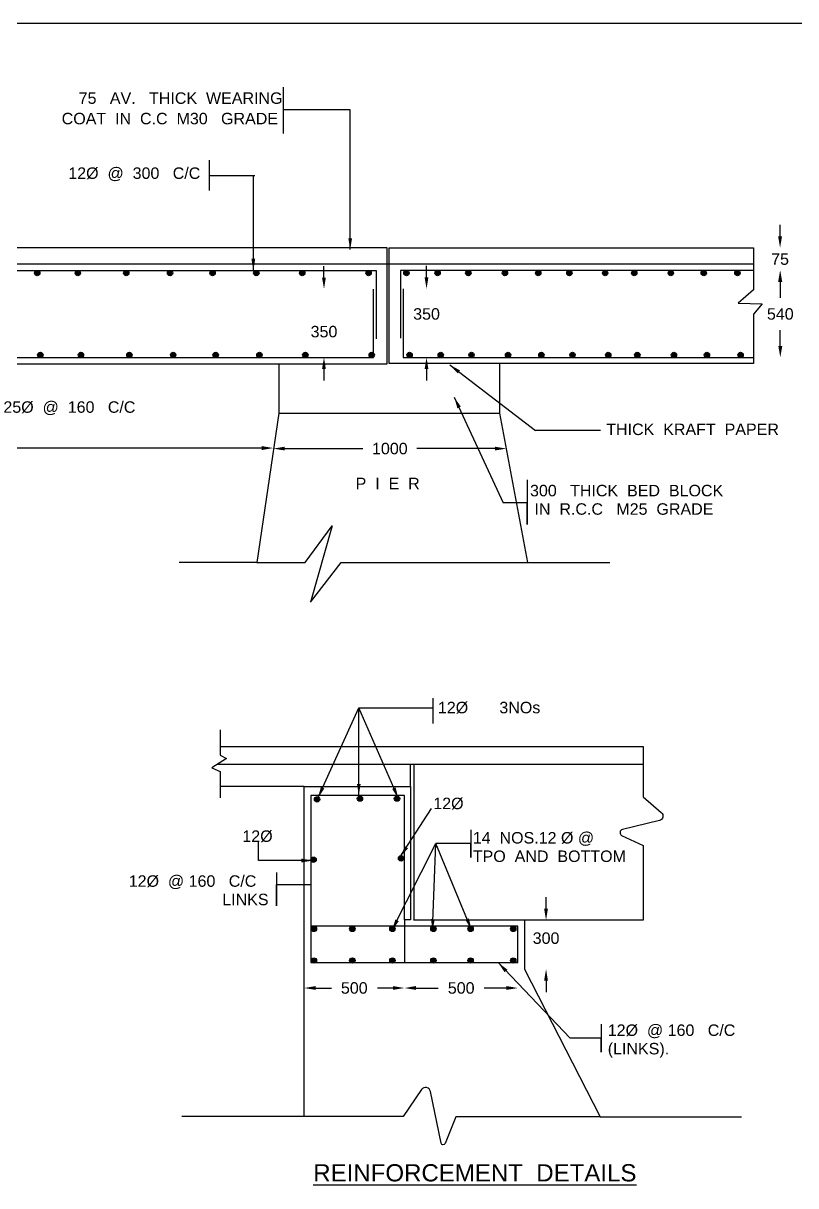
# Model space of a CAD drawing. Header units: inches. Extents: x 43.9 to 73.3, y 3.2 to 23.4.
# Drawn here: x 56.7 to 63.44, y 13.32 to 23.45 of the extents above; entities that cross this region are included whole.
import ezdxf

# ---------------------------------------------------------------- set-up
doc = ezdxf.new("R2010")
doc.units = ezdxf.units.IN
doc.header["$MEASUREMENT"] = 0
doc.styles.get("Standard").update_dxf_attribs({"font": 'arial.ttf', "height": 0.1})
doc.dimstyles.get("Standard").update_dxf_attribs({"dimtxt": 0.1, "dimasz": 0.1, "dimexe": 0.18, "dimexo": 0.0625, "dimgap": 0.09, "dimtad": 0, "dimtih": 1, "dimtoh": 1, "dimdec": 4, "dimzin": 0, "dimdsep": 46, "dimtxsty": 'Standard', "dimcen": 0.09, "dimse1": 1, "dimse2": 1, "dimadec": 0, "dimazin": 0, "dimtfac": 1, "dimtdec": 4, "dimtofl": 0, "dimtmove": 0, "dimatfit": 3, "dimfxl": 1, "dimtolj": 1, "dimtzin": 0, "dimarcsym": 0})

# ---------------------------------------------------------------- blocks, each defined once
blk = doc.blocks.new('*D6')
at = {"color": 0, "lineweight": -2, "transparency": 16777216}
for p, q in [((50.144, 19.744), (53.715, 19.744)), ((58.782, 19.744), (55.211, 19.744))]:
    blk.add_line(p, q, dxfattribs=at)
at = {"color": 0, "transparency": 16777216}
for points in [[(50.144, 19.761), (50.144, 19.727), (50.044, 19.744)], [(58.782, 19.761), (58.782, 19.727), (58.882, 19.744)]]:
    blk.add_solid(points, dxfattribs=at)
at = {"layer": 'Defpoints', "color": 0, "transparency": 16777216}
for p in [(50.044, 19.744), (58.882, 19.744), (58.882, 19.729)]:
    blk.add_point(p, dxfattribs=at)
at = {"color": 0, "transparency": 16777216, "insert": (54.463, 19.744), "char_height": 0.1, "attachment_point": 5}
blk.add_mtext('\\A1;7700(CLEAR SPAN )', dxfattribs=at)
blk = doc.blocks.new('*D7')
at = {"color": 0, "lineweight": -2, "transparency": 16777216}
for p, q in [((58.982, 19.739), (59.663, 19.739)), ((60.814, 19.739), (60.132, 19.739))]:
    blk.add_line(p, q, dxfattribs=at)
at = {"color": 0, "transparency": 16777216}
for points in [[(58.982, 19.756), (58.982, 19.723), (58.882, 19.739)], [(60.814, 19.756), (60.814, 19.723), (60.914, 19.739)]]:
    blk.add_solid(points, dxfattribs=at)
at = {"layer": 'Defpoints', "color": 0, "transparency": 16777216}
for p in [(58.882, 19.744), (60.914, 19.739), (60.914, 19.739)]:
    blk.add_point(p, dxfattribs=at)
at = {"color": 0, "transparency": 16777216, "insert": (59.898, 19.739), "char_height": 0.1, "attachment_point": 5}
blk.add_mtext('\\A1;1000', dxfattribs=at)
blk = doc.blocks.new('*D8')
at = {"color": 0, "lineweight": -2, "transparency": 16777216}
for p, q in [((59.324, 21.23), (59.324, 21.33)), ((59.324, 20.433), (59.324, 20.333))]:
    blk.add_line(p, q, dxfattribs=at)
at = {"color": 0, "transparency": 16777216}
for points in [[(59.307, 21.23), (59.34, 21.23), (59.324, 21.13)], [(59.307, 20.433), (59.34, 20.433), (59.324, 20.533)]]:
    blk.add_solid(points, dxfattribs=at)
at = {"layer": 'Defpoints', "color": 0, "transparency": 16777216}
for p in [(59.757, 21.13), (59.324, 20.533), (59.757, 20.533)]:
    blk.add_point(p, dxfattribs=at)
at = {"color": 0, "transparency": 16777216, "insert": (59.324, 20.758), "char_height": 0.1, "attachment_point": 5}
blk.add_mtext('\\A1;350', dxfattribs=at)
blk = doc.blocks.new('*D9')
at = {"color": 0, "lineweight": -2, "transparency": 16777216}
for p, q in [((60.218, 21.231), (60.218, 21.331)), ((60.218, 20.433), (60.218, 20.333))]:
    blk.add_line(p, q, dxfattribs=at)
at = {"color": 0, "transparency": 16777216}
for points in [[(60.201, 21.231), (60.234, 21.231), (60.218, 21.131)], [(60.201, 20.433), (60.234, 20.433), (60.218, 20.533)]]:
    blk.add_solid(points, dxfattribs=at)
at = {"layer": 'Defpoints', "color": 0, "transparency": 16777216}
for p in [(60.014, 21.131), (60.014, 20.533), (60.218, 20.533)]:
    blk.add_point(p, dxfattribs=at)
at = {"color": 0, "transparency": 16777216, "insert": (60.218, 20.912), "char_height": 0.1, "attachment_point": 5}
blk.add_mtext('\\A1;350', dxfattribs=at)
blk = doc.blocks.new('*D10')
at = {"color": 0, "lineweight": -2, "transparency": 16777216}
for p, q in [((63.3, 21.589), (63.3, 21.689)), ((63.3, 21.191), (63.3, 21.091))]:
    blk.add_line(p, q, dxfattribs=at)
at = {"color": 0, "transparency": 16777216}
for points in [[(63.283, 21.589), (63.317, 21.589), (63.3, 21.489)], [(63.283, 21.191), (63.317, 21.191), (63.3, 21.291)]]:
    blk.add_solid(points, dxfattribs=at)
at = {"layer": 'Defpoints', "color": 0, "transparency": 16777216}
for p in [(63.069, 21.489), (63.069, 21.291), (63.3, 21.291)]:
    blk.add_point(p, dxfattribs=at)
at = {"color": 0, "transparency": 16777216, "insert": (63.3, 21.39), "char_height": 0.1, "attachment_point": 5}
blk.add_mtext('\\A1;75', dxfattribs=at)
blk = doc.blocks.new('*D11')
at = {"color": 0, "lineweight": -2, "transparency": 16777216}
for p, q in [((63.302, 21.191), (63.302, 21.053)), ((63.302, 20.633), (63.302, 20.771))]:
    blk.add_line(p, q, dxfattribs=at)
at = {"color": 0, "transparency": 16777216}
for points in [[(63.285, 21.191), (63.319, 21.191), (63.302, 21.291)], [(63.285, 20.633), (63.319, 20.633), (63.302, 20.533)]]:
    blk.add_solid(points, dxfattribs=at)
at = {"layer": 'Defpoints', "color": 0, "transparency": 16777216}
for p in [(63.069, 21.291), (63.067, 20.533), (63.302, 20.533)]:
    blk.add_point(p, dxfattribs=at)
at = {"color": 0, "transparency": 16777216, "insert": (63.302, 20.912), "char_height": 0.1, "attachment_point": 5}
blk.add_mtext('\\A1;540', dxfattribs=at)
blk = doc.blocks.new('*D62')
at = {"color": 0, "lineweight": -2, "transparency": 16777216}
for p, q in [((59.251, 15.039), (59.388, 15.039)), ((59.925, 15.039), (59.789, 15.039))]:
    blk.add_line(p, q, dxfattribs=at)
at = {"color": 0, "transparency": 16777216}
for points in [[(59.251, 15.056), (59.251, 15.023), (59.151, 15.039)], [(59.925, 15.056), (59.925, 15.023), (60.025, 15.039)]]:
    blk.add_solid(points, dxfattribs=at)
at = {"layer": 'Defpoints', "color": 0, "transparency": 16777216}
for p in [(59.151, 15.45), (60.025, 15.45), (60.025, 15.039)]:
    blk.add_point(p, dxfattribs=at)
at = {"color": 0, "transparency": 16777216, "insert": (59.588, 15.039), "char_height": 0.1, "attachment_point": 5}
blk.add_mtext('\\A1;500', dxfattribs=at)
blk = doc.blocks.new('*D63')
at = {"color": 0, "lineweight": -2, "transparency": 16777216}
for p, q in [((60.125, 15.039), (60.32, 15.039)), ((60.915, 15.039), (60.72, 15.039))]:
    blk.add_line(p, q, dxfattribs=at)
at = {"color": 0, "transparency": 16777216}
for points in [[(60.125, 15.056), (60.125, 15.023), (60.025, 15.039)], [(60.915, 15.056), (60.915, 15.023), (61.015, 15.039)]]:
    blk.add_solid(points, dxfattribs=at)
at = {"layer": 'Defpoints', "color": 0, "transparency": 16777216}
for p in [(60.025, 15.26), (61.015, 15.26), (61.015, 15.039)]:
    blk.add_point(p, dxfattribs=at)
at = {"color": 0, "transparency": 16777216, "insert": (60.52, 15.039), "char_height": 0.1, "attachment_point": 5}
blk.add_mtext('\\A1;500', dxfattribs=at)
blk = doc.blocks.new('*D64')
at = {"color": 0, "lineweight": -2, "transparency": 16777216}
for p, q in [((61.26, 15.73), (61.26, 15.83)), ((61.26, 15.104), (61.26, 15.004))]:
    blk.add_line(p, q, dxfattribs=at)
at = {"color": 0, "transparency": 16777216}
for points in [[(61.243, 15.73), (61.276, 15.73), (61.26, 15.63)], [(61.243, 15.104), (61.276, 15.104), (61.26, 15.204)]]:
    blk.add_solid(points, dxfattribs=at)
at = {"layer": 'Defpoints', "color": 0, "transparency": 16777216}
for p in [(61.071, 15.63), (61.071, 15.204), (61.26, 15.204)]:
    blk.add_point(p, dxfattribs=at)
at = {"color": 0, "transparency": 16777216, "insert": (61.26, 15.473), "char_height": 0.1, "attachment_point": 5}
blk.add_mtext('\\A1;300', dxfattribs=at)

msp = doc.modelspace()

# ---------------------------------------------------------------- hatches: boundary and pattern name
h = msp.add_hatch(color=0)
h.dxf.hatch_style = 1
h.paths.add_polyline_path([(56.84714, 21.26881, 0.33395938), (56.83027, 21.29125), (56.8173, 21.29125, 0.33395938), (56.80043, 21.26881, 1)])
h = msp.add_hatch(color=0)
h.dxf.hatch_style = 1
h.paths.add_polyline_path([(57.2013, 21.26881, 0.33395938), (57.18443, 21.29125), (57.17146, 21.29125, 0.33395938), (57.15459, 21.26881, 1)])
h = msp.add_hatch(color=0)
h.dxf.hatch_style = 1
h.paths.add_polyline_path([(57.62334, 21.26881, 0.33395938), (57.60647, 21.29125), (57.5935, 21.29125, 0.33395938), (57.57663, 21.26881, 1)])
h = msp.add_hatch(color=0)
h.dxf.hatch_style = 1
h.paths.add_polyline_path([(58.00501, 21.26881, 0.33395938), (57.98815, 21.29125), (57.97517, 21.29125, 0.33395938), (57.9583, 21.26881, 1)])
h = msp.add_hatch(color=0)
h.dxf.hatch_style = 1
h.paths.add_polyline_path([(58.37568, 21.26881, 0.33395938), (58.35881, 21.29125), (58.34583, 21.29125, 0.33395938), (58.32896, 21.26881, 1)])
h = msp.add_hatch(color=0)
h.dxf.hatch_style = 1
h.paths.add_polyline_path([(58.75735, 21.26881, 0.33395938), (58.74048, 21.29125), (58.7275, 21.29125, 0.33395938), (58.71064, 21.26881, 1)])
h = msp.add_hatch(color=0)
h.dxf.hatch_style = 1
h.paths.add_polyline_path([(59.15737, 21.26881, 0.33395938), (59.1405, 21.29125), (59.12752, 21.29125, 0.33395938), (59.11066, 21.26881, 1)])
h = msp.add_hatch(color=0)
h.dxf.hatch_style = 1
h.paths.add_polyline_path([(59.73592, 21.26881, 0.33395938), (59.71905, 21.29125), (59.70608, 21.29125, 0.33395938), (59.68921, 21.26881, 1)])
h = msp.add_hatch(color=0)
h.dxf.hatch_style = 1
h.paths.add_polyline_path([(60.06621, 21.26881, 0.33395938), (60.04935, 21.29125), (60.03637, 21.29125, 0.33395938), (60.0195, 21.26881, 1)])
h = msp.add_hatch(color=0)
h.dxf.hatch_style = 1
h.paths.add_polyline_path([(60.33779, 21.26881, 0.33395938), (60.32092, 21.29125), (60.30794, 21.29125, 0.33395938), (60.29108, 21.26881, 1)])
h = msp.add_hatch(color=0)
h.dxf.hatch_style = 1
h.paths.add_polyline_path([(60.60569, 21.26881, 0.33395938), (60.58882, 21.29125), (60.57585, 21.29125, 0.33395938), (60.55898, 21.26881, 1)])
h = msp.add_hatch(color=0)
h.dxf.hatch_style = 1
h.paths.add_polyline_path([(60.92498, 21.26881, 0.33395938), (60.90811, 21.29125), (60.89513, 21.29125, 0.33395938), (60.87826, 21.26881, 1)])
h = msp.add_hatch(color=0)
h.dxf.hatch_style = 1
h.paths.add_polyline_path([(61.2149, 21.26881, 0.33395938), (61.19803, 21.29125), (61.18505, 21.29125, 0.33395938), (61.16819, 21.26881, 1)])
h = msp.add_hatch(color=0)
h.dxf.hatch_style = 1
h.paths.add_polyline_path([(61.48647, 21.26881, 0.33395938), (61.46961, 21.29125), (61.45663, 21.29125, 0.33395938), (61.43976, 21.26881, 1)])
h = msp.add_hatch(color=0)
h.dxf.hatch_style = 1
h.paths.add_polyline_path([(61.79842, 21.26881, 0.33395938), (61.78155, 21.29125), (61.76857, 21.29125, 0.33395938), (61.75171, 21.26881, 1)])
h = msp.add_hatch(color=0)
h.dxf.hatch_style = 1
h.paths.add_polyline_path([(62.05164, 21.26881, 0.33395938), (62.03477, 21.29125), (62.0218, 21.29125, 0.33395938), (62.00493, 21.26881, 1)])
h = msp.add_hatch(color=0)
h.dxf.hatch_style = 1
h.paths.add_polyline_path([(62.37092, 21.26881, 0.33395938), (62.35406, 21.29125), (62.34108, 21.29125, 0.33395938), (62.32421, 21.26881, 1)])
h = msp.add_hatch(color=0)
h.dxf.hatch_style = 1
h.paths.add_polyline_path([(62.65833, 21.26881, 0.33395938), (62.64146, 21.29125), (62.62848, 21.29125, 0.33395938), (62.61162, 21.26881, 1)])
h = msp.add_hatch(color=0)
h.dxf.hatch_style = 1
h.paths.add_polyline_path([(62.95192, 21.26881, 0.33395938), (62.93506, 21.29125), (62.92208, 21.29125, 0.33395938), (62.90521, 21.26881, 1)])
h = msp.add_hatch(color=0)
h.dxf.hatch_style = 1
h.paths.add_polyline_path([(56.87446, 20.55545, 0.33395938), (56.85759, 20.57788), (56.84461, 20.57788, 0.33395938), (56.82775, 20.55545, 1)])
h = msp.add_hatch(color=0)
h.dxf.hatch_style = 1
h.paths.add_polyline_path([(57.22862, 20.55545, 0.33395938), (57.21175, 20.57788), (57.19877, 20.57788, 0.33395938), (57.1819, 20.55545, 1)])
h = msp.add_hatch(color=0)
h.dxf.hatch_style = 1
h.paths.add_polyline_path([(57.65066, 20.55545, 0.33395938), (57.63379, 20.57788), (57.62081, 20.57788, 0.33395938), (57.60395, 20.55545, 1)])
h = msp.add_hatch(color=0)
h.dxf.hatch_style = 1
h.paths.add_polyline_path([(58.03233, 20.55545, 0.33395938), (58.01546, 20.57788), (58.00248, 20.57788, 0.33395938), (57.98562, 20.55545, 1)])
h = msp.add_hatch(color=0)
h.dxf.hatch_style = 1
h.paths.add_polyline_path([(58.40299, 20.55545, 0.33395938), (58.38612, 20.57788), (58.37315, 20.57788, 0.33395938), (58.35628, 20.55545, 1)])
h = msp.add_hatch(color=0)
h.dxf.hatch_style = 1
h.paths.add_polyline_path([(58.78466, 20.55545, 0.33395938), (58.7678, 20.57788), (58.75482, 20.57788, 0.33395938), (58.73795, 20.55545, 1)])
h = msp.add_hatch(color=0)
h.dxf.hatch_style = 1
h.paths.add_polyline_path([(59.18468, 20.55545, 0.33395938), (59.16782, 20.57788), (59.15484, 20.57788, 0.33395938), (59.13797, 20.55545, 1)])
h = msp.add_hatch(color=0)
h.dxf.hatch_style = 1
h.paths.add_polyline_path([(59.76324, 20.55545, 0.33395938), (59.74637, 20.57788), (59.73339, 20.57788, 0.33395938), (59.71652, 20.55545, 1)])
h = msp.add_hatch(color=0)
h.dxf.hatch_style = 1
h.paths.add_polyline_path([(60.09353, 20.55545, 0.33395938), (60.07666, 20.57788), (60.06368, 20.57788, 0.33395938), (60.04682, 20.55545, 1)])
h = msp.add_hatch(color=0)
h.dxf.hatch_style = 1
h.paths.add_polyline_path([(60.3651, 20.55545, 0.33395938), (60.34824, 20.57788), (60.33526, 20.57788, 0.33395938), (60.31839, 20.55545, 1)])
h = msp.add_hatch(color=0)
h.dxf.hatch_style = 1
h.paths.add_polyline_path([(60.63301, 20.55545, 0.33395938), (60.61614, 20.57788), (60.60316, 20.57788, 0.33395938), (60.5863, 20.55545, 1)])
h = msp.add_hatch(color=0)
h.dxf.hatch_style = 1
h.paths.add_polyline_path([(60.95229, 20.55545, 0.33395938), (60.93542, 20.57788), (60.92245, 20.57788, 0.33395938), (60.90558, 20.55545, 1)])
h = msp.add_hatch(color=0)
h.dxf.hatch_style = 1
h.paths.add_polyline_path([(61.24221, 20.55545, 0.33395938), (61.22535, 20.57788), (61.21237, 20.57788, 0.33395938), (61.1955, 20.55545, 1)])
h = msp.add_hatch(color=0)
h.dxf.hatch_style = 1
h.paths.add_polyline_path([(61.51379, 20.55545, 0.33395938), (61.49692, 20.57788), (61.48394, 20.57788, 0.33395938), (61.46708, 20.55545, 1)])
h = msp.add_hatch(color=0)
h.dxf.hatch_style = 1
h.paths.add_polyline_path([(61.82573, 20.55545, 0.33395938), (61.80887, 20.57788), (61.79589, 20.57788, 0.33395938), (61.77902, 20.55545, 1)])
h = msp.add_hatch(color=0)
h.dxf.hatch_style = 1
h.paths.add_polyline_path([(62.07896, 20.55545, 0.33395938), (62.06209, 20.57788), (62.04911, 20.57788, 0.33395938), (62.03225, 20.55545, 1)])
h = msp.add_hatch(color=0)
h.dxf.hatch_style = 1
h.paths.add_polyline_path([(62.39824, 20.55545, 0.33395938), (62.38137, 20.57788), (62.36839, 20.57788, 0.33395938), (62.35153, 20.55545, 1)])
h = msp.add_hatch(color=0)
h.dxf.hatch_style = 1
h.paths.add_polyline_path([(62.68565, 20.55545, 0.33395938), (62.66878, 20.57788), (62.6558, 20.57788, 0.33395938), (62.63893, 20.55545, 1)])
h = msp.add_hatch(color=0)
h.dxf.hatch_style = 1
h.paths.add_polyline_path([(62.97924, 20.55545, 0.33395938), (62.96237, 20.57788), (62.94939, 20.57788, 0.33395938), (62.93253, 20.55545, 1)])
h = msp.add_hatch(color=0)
h.dxf.hatch_style = 1
h.paths.add_polyline_path([(59.28677, 16.68244, 0.33395938), (59.26991, 16.70488), (59.25693, 16.70488, 0.33395938), (59.24006, 16.68244, 1)])
h = msp.add_hatch(color=0)
h.dxf.hatch_style = 1
h.paths.add_polyline_path([(59.66104, 16.68945, 0.33395938), (59.64418, 16.71189), (59.6312, 16.71189, 0.33395938), (59.61433, 16.68945, 1)])
h = msp.add_hatch(color=0)
h.dxf.hatch_style = 1
h.paths.add_polyline_path([(59.98385, 16.68945, 0.33395938), (59.96698, 16.71189), (59.954, 16.71189, 0.33395938), (59.93714, 16.68945, 1)])
h = msp.add_hatch(color=0)
h.dxf.hatch_style = 1
h.paths.add_polyline_path([(59.25636, 16.15715, 0.33395938), (59.23949, 16.17958), (59.22651, 16.17958, 0.33395938), (59.20965, 16.15715, 1)])
h = msp.add_hatch(color=0)
h.dxf.hatch_style = 1
h.paths.add_polyline_path([(60.01893, 16.16883, 0.33395938), (60.00207, 16.19127), (59.98909, 16.19127, 0.33395938), (59.97222, 16.16883, 1)])
h = msp.add_hatch(color=0)
h.dxf.hatch_style = 1
h.paths.add_polyline_path([(59.25925, 15.55454, 0.33395938), (59.24239, 15.57697), (59.22941, 15.57697, 0.33395938), (59.21254, 15.55454, 1)])
h = msp.add_hatch(color=0)
h.dxf.hatch_style = 1
h.paths.add_polyline_path([(59.59447, 15.55454, 0.33395938), (59.5776, 15.57697), (59.56462, 15.57697, 0.33395938), (59.54776, 15.55454, 1)])
h = msp.add_hatch(color=0)
h.dxf.hatch_style = 1
h.paths.add_polyline_path([(59.94395, 15.55454, 0.33395938), (59.92708, 15.57697), (59.9141, 15.57697, 0.33395938), (59.89723, 15.55454, 1)])
h = msp.add_hatch(color=0)
h.dxf.hatch_style = 1
h.paths.add_polyline_path([(60.30143, 15.55454, 0.33395938), (60.28456, 15.57697), (60.27158, 15.57697, 0.33395938), (60.25471, 15.55454, 1)])
h = msp.add_hatch(color=0)
h.dxf.hatch_style = 1
h.paths.add_polyline_path([(60.62543, 15.55454, 0.33395938), (60.60857, 15.57697), (60.59559, 15.57697, 0.33395938), (60.57872, 15.55454, 1)])
h = msp.add_hatch(color=0)
h.dxf.hatch_style = 1
h.paths.add_polyline_path([(60.99733, 15.55454, 0.33395938), (60.98046, 15.57697), (60.96748, 15.57697, 0.33395938), (60.95061, 15.55454, 1)])
h = msp.add_hatch(color=0)
h.dxf.hatch_style = 1
h.paths.add_polyline_path([(59.25923, 15.2788, 0.33395938), (59.24236, 15.30124), (59.22938, 15.30124, 0.33395938), (59.21252, 15.2788, 1)])
h = msp.add_hatch(color=0)
h.dxf.hatch_style = 1
h.paths.add_polyline_path([(59.59444, 15.2788, 0.33395938), (59.57757, 15.30124), (59.5646, 15.30124, 0.33395938), (59.54773, 15.2788, 1)])
h = msp.add_hatch(color=0)
h.dxf.hatch_style = 1
h.paths.add_polyline_path([(59.94392, 15.2788, 0.33395938), (59.92705, 15.30124), (59.91407, 15.30124, 0.33395938), (59.89721, 15.2788, 1)])
h = msp.add_hatch(color=0)
h.dxf.hatch_style = 1
h.paths.add_polyline_path([(60.3014, 15.2788, 0.33395938), (60.28453, 15.30124), (60.27156, 15.30124, 0.33395938), (60.25469, 15.2788, 1)])
h = msp.add_hatch(color=0)
h.dxf.hatch_style = 1
h.paths.add_polyline_path([(60.62541, 15.2788, 0.33395938), (60.60854, 15.30124), (60.59556, 15.30124, 0.33395938), (60.57869, 15.2788, 1)])
h = msp.add_hatch(color=0)
h.dxf.hatch_style = 1
h.paths.add_polyline_path([(60.9973, 15.2788, 0.33395938), (60.98043, 15.30124), (60.96745, 15.30124, 0.33395938), (60.95059, 15.2788, 1)])

# ---------------------------------------------------------------- linework, layer by layer
at = {"color": 0}
msp.add_lwpolyline([(43.86859, 23.44551), (73.12465, 23.44551), (73.12465, 3.18029), (43.86859, 3.18029)], close=True, dxfattribs=at)
for points in [[(58.97075, 22.48544), (58.97075, 22.88973)], [(58.32644, 21.98682), (58.32644, 22.252)], [(58.32644, 22.11941), (58.71961, 22.11941)], [(55.48873, 21.48835), (55.48873, 21.0758), (55.42951, 21.05455), (55.53705, 21.01923), (55.48851, 20.96787), (55.48851, 20.47771), (59.8757, 20.47771), (59.8757, 21.48933), (55.48873, 21.48933)], [(63.06887, 21.48844), (63.06887, 21.12245), (62.93418, 21.00631), (63.14371, 21.00191), (63.06711, 20.91041), (63.06711, 20.48), (59.89237, 20.48), (59.89237, 21.48911), (63.06887, 21.48911)], [(55.48873, 21.3493), (63.06863, 21.3493)], [(55.48873, 21.29128), (59.77862, 21.29128), (59.77862, 20.69641)], [(63.06887, 21.29061), (59.99038, 21.29061), (59.99038, 20.70254)], [(59.75698, 20.53341), (59.75698, 21.12974)], [(60.01374, 21.13124), (60.01374, 20.53341)], [(55.48851, 20.53341), (59.75698, 20.53341)], [(58.92892, 20.47771), (58.92892, 20.0475), (60.85558, 20.0475), (60.85558, 20.48)], [(60.01374, 20.53341), (63.06711, 20.53341)], [(58.92892, 20.0475), (58.73724, 18.74745), (58.06138, 18.74745)], [(61.10118, 18.74635), (60.85558, 20.0475)], [(61.7343, 19.89751), (61.16839, 19.89751)], [(61.09591, 19.46568), (61.09591, 19.07768), (61.09591, 19.26558), (60.88582, 19.26558)], [(58.73724, 18.74745), (59.16106, 18.74745), (59.39484, 19.06686), (59.20536, 18.39981), (59.47426, 18.74635), (61.81558, 18.74635)], [(60.27198, 17.56528), (60.27198, 17.34511)], [(58.41874, 17.28759), (58.41874, 17.06917), (58.4737, 17.0395), (58.34736, 16.95744), (58.42002, 16.92565), (58.42002, 16.69616)], [(58.39865, 16.99075), (62.10599, 16.99075)], [(59.15148, 16.79614), (60.07804, 16.79614), (60.07804, 16.99075)], [(60.10622, 16.99075), (60.10622, 15.63356)], [(59.15148, 13.91921), (59.15148, 16.79614), (58.42002, 16.79614)], [(60.07804, 16.79614), (60.07804, 15.63356), (60.025, 15.63356), (60.025, 16.71709), (59.21021, 16.71709), (59.21021, 15.26015), (61.01482, 15.26015), (61.01482, 15.57774), (60.025, 15.57774), (59.21021, 15.57774)], [(60.60534, 16.41694), (60.60534, 16.17675), (60.60534, 16.29935), (60.29976, 16.29935)], [(58.90896, 16.0463), (58.90896, 15.7553), (58.90896, 15.94026), (59.20522, 15.94026)], [(60.025, 15.63356), (60.025, 15.26015)], [(61.07084, 15.62981), (60.10622, 15.62981), (60.10622, 15.63356)], [(61.73925, 14.72469), (61.73925, 14.4797), (61.73925, 14.60219), (61.46892, 14.60219)]]:
    msp.add_lwpolyline(points, dxfattribs=at)
for points in [[(58.41874, 17.1426), (62.10599, 17.1426), (62.10599, 16.70379), (62.26459, 16.56828, -0.6028316), (62.24871, 16.49771), (61.92573, 16.42002, 0.68630702), (61.919, 16.36927), (62.1054, 16.28053), (62.1054, 15.62981), (61.07084, 15.62981), (61.07084, 15.20393), (61.73077, 13.91815), (62.96429, 13.91815)], [(61.73077, 13.91815), (60.47256, 13.91815), (60.37983, 13.68307, -0.76903736), (60.34564, 13.68705), (60.25211, 14.13788, 0.6514415), (60.17518, 14.1544), (60.01506, 13.91921), (58.08324, 13.91921)]]:
    msp.add_lwpolyline(points, format="xyb", dxfattribs=at)
for centre in [(56.82379, 21.26881), (57.17794, 21.26881), (57.59999, 21.26881), (57.98166, 21.26881), (58.35232, 21.26881), (58.73399, 21.26881), (59.13401, 21.26881), (59.71256, 21.26881), (60.04286, 21.26881), (60.31443, 21.26881), (60.58234, 21.26881), (60.90162, 21.26881), (61.19154, 21.26881), (61.46312, 21.26881), (61.77506, 21.26881), (62.02829, 21.26881), (62.34757, 21.26881), (62.63497, 21.26881), (62.92857, 21.26881), (56.8511, 20.55545), (57.20526, 20.55545), (57.6273, 20.55545), (58.00897, 20.55545), (58.37964, 20.55545), (58.76131, 20.55545), (59.16133, 20.55545), (59.73988, 20.55545), (60.07017, 20.55545), (60.34175, 20.55545), (60.60965, 20.55545), (60.92894, 20.55545), (61.21886, 20.55545), (61.49043, 20.55545), (61.80238, 20.55545), (62.0556, 20.55545), (62.37488, 20.55545), (62.66229, 20.55545), (62.95588, 20.55545), (59.26342, 16.68244), (59.63769, 16.68945), (59.96049, 16.68945), (59.233, 16.15715), (59.99558, 16.16883), (59.2359, 15.55454), (59.57111, 15.55454), (59.92059, 15.55454), (60.27807, 15.55454), (60.60208, 15.55454), (60.97397, 15.55454), (59.23587, 15.2788), (59.57109, 15.2788), (59.92056, 15.2788), (60.27804, 15.2788), (60.60205, 15.2788), (60.97394, 15.2788)]:
    msp.add_circle(centre, 0.02336, dxfattribs=at)

# ---------------------------------------------------------------- texts
for s, height, p in [('75   AV.   THICK  WEARING', 0.1, (57.18525, 22.74321)), ('COAT  IN  C.C  M30   GRADE', 0.1, (57.03721, 22.56492)), ('12Ø  @  300   C/C', 0.1, (57.09481, 22.08934)), ('25Ø  @  160   C/C', 0.1, (56.52894, 20.05129)), ('THICK  KRAFT  PAPER', 0.1, (61.78448, 19.85727)), ('P  I  E  R', 0.1, (59.59978, 19.38522)), ('300   THICK  BED  BLOCK', 0.1, (61.11991, 19.32349)), (' IN  R.C.C   M25  GRADE ', 0.1, (61.11991, 19.16285)), ('12Ø       3NOs', 0.1, (60.31698, 17.43296)), ('12Ø', 0.1, (60.27683, 16.59775)), ('12Ø', 0.1, (58.61216, 16.31225)), ('14  NOS.12 Ø @', 0.1, (60.62129, 16.29803)), ('TPO  AND  BOTTOM', 0.1, (60.62129, 16.13739)), ('12Ø  @ 160   C/C', 0.1, (57.62182, 15.92116)), ('                     LINKS ', 0.1, (57.62182, 15.76052)), ('12Ø  @ 160   C/C', 0.1, (61.79773, 14.62161)), ('(LINKS).', 0.1, (61.79773, 14.46097)), ('%%UREINFORCEMENT  DETAILS', 0.15, (59.23057, 13.35399))]:
    msp.add_text(s, height=height, dxfattribs=at).set_placement(p)

# ---------------------------------------------------------------- dimensions: what is measured, and where the dimension line sits
for base, p1, p2, text, picture, middle in [((63.30001, 21.29061), (63.06887, 21.48911), (63.06887, 21.29061), '75', '*D10', (63.30001, 21.38986)), ((59.32376, 20.53341), (59.75698, 21.12974), (59.75698, 20.53341), '350', '*D8', (59.32376, 20.7575)), ((60.21778, 20.53341), (60.01374, 21.13124), (60.01374, 20.53341), '350', '*D9', (60.21778, 20.91219)), ((61.25975, 15.20393), (61.07084, 15.62981), (61.07084, 15.20393), '300', '*D64', (61.25975, 15.47283))]:
    dim = msp.add_linear_dim(base=base, p1=p1, p2=p2, angle=90, text=text, dimstyle='Standard', dxfattribs=at)
    dim.commit()
    dim.dimension.update_dxf_attribs({"geometry": picture, "text_midpoint": middle, "dimtype": 160})
dim = msp.add_linear_dim(base=(63.30188, 20.53341), p1=(63.06887, 21.29061), p2=(63.06711, 20.53341), angle=90, text='540', dimstyle='Standard', dxfattribs=at)
dim.commit()
dim.dimension.update_dxf_attribs({"geometry": '*D11', "text_midpoint": (63.30188, 20.91201)})
for base, p1, p2, text, picture, middle in [((58.88193, 19.74415), (50.0441, 19.74415), (58.88193, 19.7288), '7700(CLEAR SPAN )', '*D6', (54.46302, 19.74415)), ((60.91374, 19.73941), (58.88193, 19.74415), (60.91374, 19.73941), '1000', '*D7', (59.89783, 19.73941)), ((60.025, 15.03942), (59.15148, 15.45001), (60.025, 15.45001), '500', '*D62', (59.58824, 15.03942)), ((61.01482, 15.03942), (60.025, 15.26015), (61.01482, 15.26015), '500', '*D63', (60.51991, 15.03942))]:
    dim = msp.add_linear_dim(base=base, p1=p1, p2=p2, text=text, dimstyle='Standard', dxfattribs=at)
    dim.commit()
    dim.dimension.update_dxf_attribs({"geometry": picture, "text_midpoint": middle})

# ---------------------------------------------------------------- leaders
for points in [[(59.55225, 21.47283), (59.55225, 22.69204), (58.97529, 22.69204)], [(58.70795, 21.29285), (58.70795, 22.11905)], [(60.42088, 20.46833), (61.16839, 19.89751)], [(60.45973, 20.18808), (60.88582, 19.26558)], [(59.27061, 16.69365), (59.62752, 17.48026)], [(59.62752, 16.71794), (59.62752, 17.48026), (60.267, 17.48026)], [(59.97307, 16.68929), (59.62752, 17.48026)], [(59.98859, 16.18105), (60.26133, 16.60454)], [(59.22744, 16.14988), (58.75342, 16.14988), (58.75342, 16.31511)], [(59.91568, 15.53907), (60.29976, 16.29935)], [(60.26944, 15.53907), (60.29976, 16.29935)], [(60.60969, 15.54716), (60.29976, 16.29935)], [(60.84185, 15.26015), (61.46892, 14.60219)]]:
    msp.add_leader(points, dimstyle='Standard', override={"dimgap": 0.09, "dimtad": 0}, dxfattribs=at)

doc.saveas('drawing.dxf')
